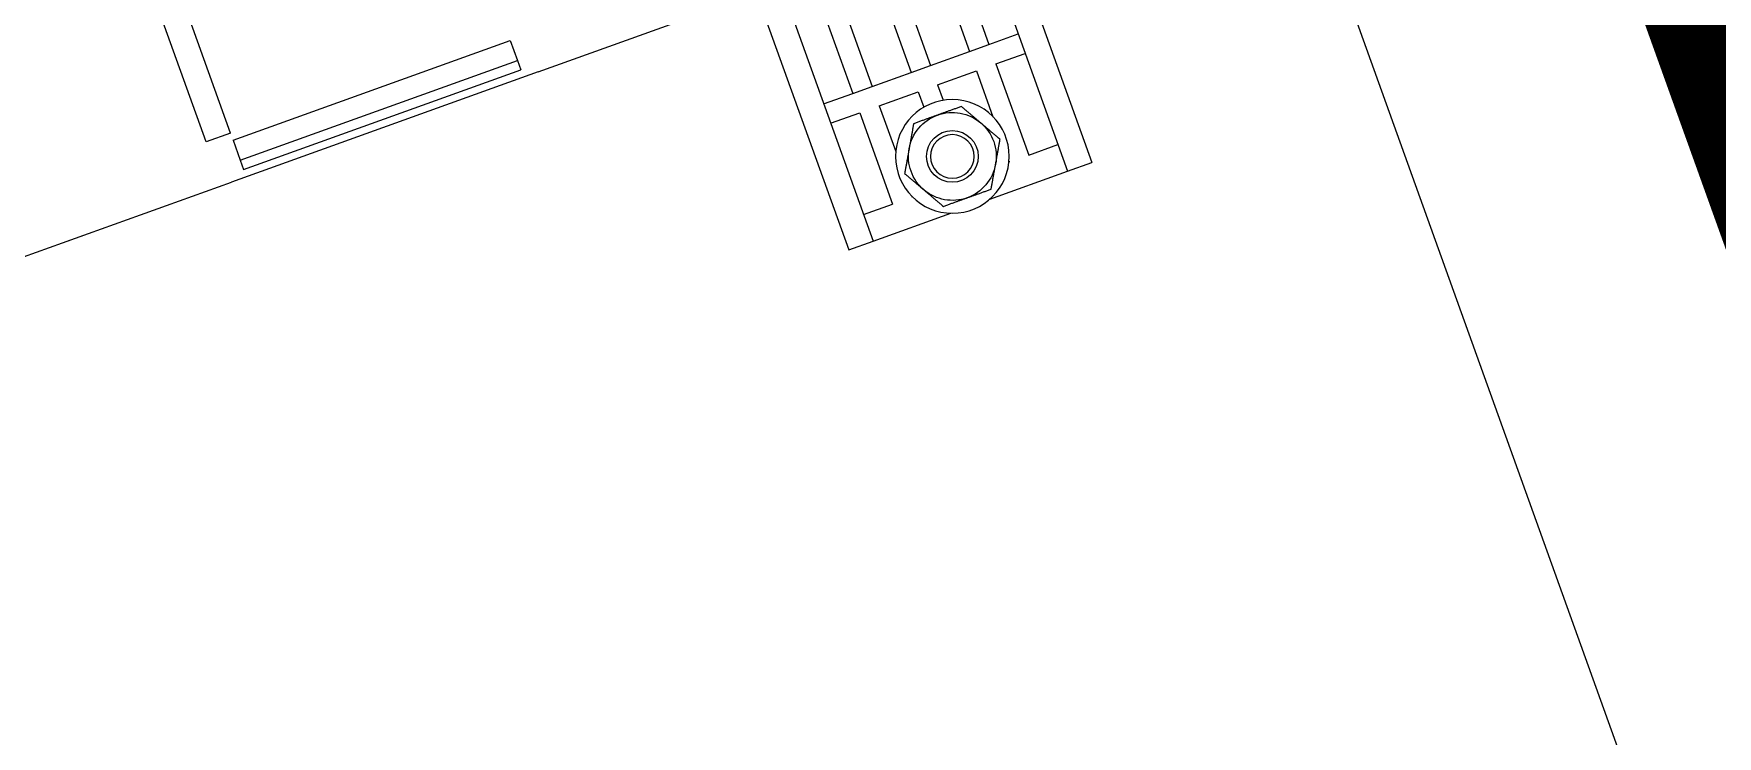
# Model space of a CAD drawing. Header units: millimetres. Extents: x 646993 to 648849, y 9708034 to 9709424.
# Drawn here: x 648236.442 to 648236.7678, y 9709072.8216 to 9709072.9576 of the extents above; entities that cross this region are included whole.
import ezdxf

# ---------------------------------------------------------------- set-up
doc = ezdxf.new("R2010")
doc.units = ezdxf.units.MM
doc.header["$LTSCALE"] = 5
doc.header["$XCLIPFRAME"] = 2
doc.linetypes.add('SLD-Centro', pattern=[19.05, 15.24, -1.27, 1.27, -1.27])
doc.layers.add('EB-Corte', color=7, linetype='Continuous')
doc.layers.add('MD_Visible', color=7, linetype='Continuous', lineweight=25)
picture_1 = doc.add_image_def('image1.jpg', size_in_pixel=(1920, 925))
picture_2 = doc.add_image_def('image2.ecw', size_in_pixel=(12715, 11262))

# ---------------------------------------------------------------- blocks, each defined once
blk = doc.blocks.new('RB')
blk.add_line((0.1150000000000091, 0.5725714285714218), (0.1150000000000091, 0.5095714285714337))
at = {"lineweight": 0}
for p, q in [((0.1074274473611467, 0.5125714285714196), (0.1074274473611467, 0.569571428571436)), ((0.1074274473611467, 0.569571428571436), (0.1115544056094677, 0.569571428571436)), ((0.1115544056094677, 0.569571428571436), (0.1135053643511128, 0.569571428571436)), ((0.1115544056094677, 0.5125714285714196), (0.1115544056094677, 0.569571428571436)), ((0.1135053643511128, 0.5125714285714196), (0.1135053643511128, 0.569571428571436)), ((0.1059999999999945, 0.5125714285714764), (0.07345171326835498, 0.5125714285714764)), ((0.1059999999999945, 0.5125714285714764), (0.1059999999999945, 0.507571428571481)), ((0.1074274473611467, 0.5125714285714196), (0.1115544056094677, 0.5125714285714196)), ((0.1115544056094677, 0.5125714285714196), (0.1135053643511128, 0.5125714285714196)), ((0.1059999999999945, 0.507571428571481), (0.07345171326835498, 0.507571428571481))]:
    blk.add_line(p, q, dxfattribs=at)
at = {"layer": 'MD_Visible'}
for p, q in [((1.14750000000015, 0.7249999999999375), (0.1534880613019141, 0.7249999999999375)), ((0.09026529816844686, 0.6675000000000466), (0.1677499999999554, 0.6675000000000466)), ((0.1677499999999554, 0.6625000000000512), (0.1677499999999554, 0.6675000000000466)), ((0.09026529816844686, 0.6625000000000512), (0.1677499999999554, 0.6625000000000512)), ((0.1394999999998845, 0.6565000000000794), (0.1394999999998845, 0.6625000000000512)), ((0.1434999999999036, 0.6565000000000794), (0.1434999999999036, 0.6625000000000512)), ((0.1622499999998581, 0.6565000000000794), (0.1622499999998581, 0.6625000000000512)), ((0.1677499999999554, 0.6464921798634293), (0.1677499999999554, 0.6625000000000512)), ((0.1170381680433366, 0.6565000000000794), (0.1394999999998845, 0.6565000000000794)), ((0.1394999999998845, 0.6525000000000603), (0.1394999999998845, 0.6565000000000794)), ((0.1434999999999036, 0.6565000000000794), (0.1622499999998581, 0.6565000000000794)), ((0.1170381680433366, 0.6525000000000603), (0.1394999999998845, 0.6525000000000603)), ((0.1394999999998845, 0.6445000000000789), (0.1394999999998845, 0.6525000000000603)), ((0.1434999999999036, 0.6525000000000603), (0.1529174242999716, 0.6525000000000603)), ((0.1434999999999036, 0.6445000000000789), (0.1434999999999036, 0.6525000000000603)), ((0.1620825757033799, 0.6525000000000603), (0.1622499999998581, 0.6525000000000603)), ((0.1622499999998581, 0.6524215674204754), (0.1622499999998581, 0.6525000000000603)), ((0.1170381680433366, 0.6445000000000789), (0.1394999999998845, 0.6445000000000789)), ((0.1394999999998845, 0.6405000000000598), (0.1394999999998845, 0.6445000000000789)), ((0.1434999999999036, 0.6445000000000789), (0.1466833461747683, 0.6445000000000789)), ((0.1170381680433366, 0.6405000000000598), (0.1394999999998845, 0.6405000000000598)), ((0.1394999999998845, 0.6325000000000784), (0.1394999999998845, 0.6405000000000598)), ((0.1434999999999036, 0.6405000000000598), (0.1466833461759052, 0.6405000000000598)), ((0.1434999999999036, 0.6325000000000784), (0.1434999999999036, 0.6405000000000598)), ((0.1677499999999554, 0.6225000000000307), (0.1677499999999554, 0.6385078201427916)), ((0.1170381680433366, 0.6325000000000784), (0.1394999999998845, 0.6325000000000784)), ((0.1394999999998845, 0.6285000000000593), (0.1394999999998845, 0.6325000000000784)), ((0.1434999999999036, 0.6325000000000784), (0.1529174243135003, 0.6325000000000784)), ((0.1620825756899649, 0.6325000000000784), (0.1622499999998581, 0.6325000000000784)), ((0.1622499999998581, 0.6325000000000784), (0.1622499999998581, 0.6325784325857455)), ((0.1170381680433366, 0.6285000000000593), (0.1394999999998845, 0.6285000000000593)), ((0.1394999999998845, 0.6225000000000307), (0.1394999999998845, 0.6285000000000593)), ((0.1434999999999036, 0.6285000000000593), (0.1622499999998581, 0.6285000000000593)), ((0.1434999999999036, 0.6225000000000307), (0.1434999999999036, 0.6285000000000593)), ((0.1622499999998581, 0.6225000000000307), (0.1622499999998581, 0.6285000000000593)), ((0.09026529816844686, 0.6225000000000307), (0.1677499999999554, 0.6225000000000307)), ((0.1677499999999554, 0.6175000000000352), (0.1677499999999554, 0.6225000000000307)), ((0.09026529816844686, 0.6175000000000352), (0.1677499999999554, 0.6175000000000352)), ((0.1150000000000091, 0.5725714285714218), (0.1150000000000091, 0.6175000000000352)), ((0.1150000000000091, 0.356142857142828), (0.1150000000000091, 0.5095714285714337))]:
    blk.add_line(p, q, dxfattribs=at)
at = {"layer": 'MD_Visible', "extrusion": (0, 0, -1)}
for radius in [0.01100000000000001, 0.004220000000000002]:
    blk.add_circle((-0.1575000000017326, 0.6425000000031389), radius, dxfattribs=at)
at = {"layer": 'MD_Visible'}
blk.add_circle((0.1575000000017326, 0.6425000000031389), 0.005000000000000002, dxfattribs=at)
at = {"layer": 'MD_Visible', "extrusion": (0, 0, -1)}
for radius, start, end in [(0.008500000000000087, 0, 60.00000000129379), (0.008499999999999983, 60.00000000129379, 119.9999999987062), (0.008500000000000014, 119.9999999987062, 180), (0.00849999999999997, 299.9999999987062, 0), (0.008499999999999962, 180, 240.0000000012938), (0.008500000000000002, 240.0000000012938, 299.9999999987062)]:
    blk.add_arc((-0.1575000000017326, 0.6425000000031389), radius, start, end, dxfattribs=at)
at = {"layer": 'MD_Visible'}
for points, weights in [([(0.1575000000017326, 0.6523149545793387), (0.1552224318660365, 0.6510000000031653), (0.1532500000016626, 0.6498612159352604)], [1, 1.037954849301558, 1]), ([(0.1617500000016889, 0.6498612159352604), (0.159777568137315, 0.6510000000031653), (0.1575000000017326, 0.6523149545793387)], [1, 1.037954849301829, 1]), ([(0.1532500000016626, 0.6498612159352604), (0.1512775681374023, 0.6487224318674123), (0.1490000000017062, 0.6474074772912388)], [1, 1.037954849301514, 1]), ([(0.166000000001759, 0.6474074772912388), (0.1637224318660628, 0.6487224318674123), (0.1617500000016889, 0.6498612159352604)], [1, 1.037954849301818, 1]), ([(0.1490000000017062, 0.6474074772912388), (0.1490000000017062, 0.6447775681387782), (0.1490000000017062, 0.6425000000031389)], [1, 1.037954849301678, 1]), ([(0.166000000001759, 0.6425000000031389), (0.166000000001759, 0.6447775681387782), (0.166000000001759, 0.6474074772912388)], [1, 1.037954849301702, 1]), ([(0.1490000000017062, 0.6425000000031389), (0.1490000000017062, 0.6402224318674428), (0.1490000000017062, 0.6375925227149821)], [1, 1.037954849301678, 1]), ([(0.166000000001759, 0.6375925227149821), (0.166000000001759, 0.6402224318674428), (0.166000000001759, 0.6425000000031389)], [1, 1.037954849301702, 1]), ([(0.1490000000017062, 0.6375925227149821), (0.1512775681374023, 0.6362775681388086), (0.1532500000016626, 0.6351387840709606)], [1, 1.037954849301692, 1]), ([(0.1617500000016889, 0.6351387840709606), (0.1637224318660628, 0.6362775681388086), (0.166000000001759, 0.6375925227149821)], [1, 1.037954849301886, 1]), ([(0.1532500000016626, 0.6351387840709606), (0.1552224318660365, 0.6340000000031125), (0.1575000000017326, 0.6326850454268822)], [1, 1.037954849301734, 1]), ([(0.1575000000017326, 0.6326850454268822), (0.159777568137315, 0.6340000000031125), (0.1617500000016889, 0.6351387840709606)], [1, 1.03795484930166, 1])]:
    blk.add_rational_spline(points, weights, degree=2, dxfattribs=at)
blk = doc.blocks.new('*U65')
at = {"layer": 'EB-Corte', "color": 251, "linetype": 'SLD-Centro', "ltscale": 0.035, "true_color": 0x636466, "const_width": 0.015}
blk.add_lwpolyline([(-9.89422719787667, 0), (0.5610245815016128, 0)], dxfattribs=at)
blk = doc.blocks.new('A$C322dc3b0')
for name, p in [('*U65', (15.2961166351165, 7.49793133363454)), ('RB', (6.382167628360321, 6.713159053934163))]:
    blk.add_blockref(name, p)

msp = doc.modelspace()

# ---------------------------------------------------------------- pictures from other files: only their frames are drawn
image = msp.add_image(picture_1, insert=(646993.0966078357, 9708530.288001908), size_in_units=(1855.5953394832904, 893.9717130323145), dxfattribs=dict(fade=50))
image.dxf.flags = 7
image = msp.add_image(picture_2, insert=(647823.3948488047, 9708681.302132897), size_in_units=(875.2560974967199, 775.2366629969329))
image.set_boundary_path([(137.7366738021374, 7886.928851276636), (1284.784918181598, 10733.94870647788), (3099.519380062819, 10473.79591035843), (3279.448574518785, 11095.64499813318), (4006.662178894505, 11005.73909768462), (8692.316926835105, 9222.605617135763), (8944.26676951535, 8222.417804837227), (12055.541491393, 4873.423395782709), (10090.57365054265, 1684.484148859978), (7313.60375874117, 2638.131695121527), (6090.656873410568, 882.9792030751705), (4284.080874782056, 967.6072438061237), (2002.337794844061, 2453.299023121595), (3226.04797623679, 5547.792270690203), (776.6223462764174, 6701.957702815533), (969.5119435563684, 7416.594267249107), (137.7366738021374, 7886.928851276636)])

# ---------------------------------------------------------------- next in the draw order: block references
at = {"rotation": 289.7679046147402}
msp.add_blockref('A$C322dc3b0', (648227.4857660421, 9709076.600345872), dxfattribs=at)

doc.saveas('drawing.dxf')
